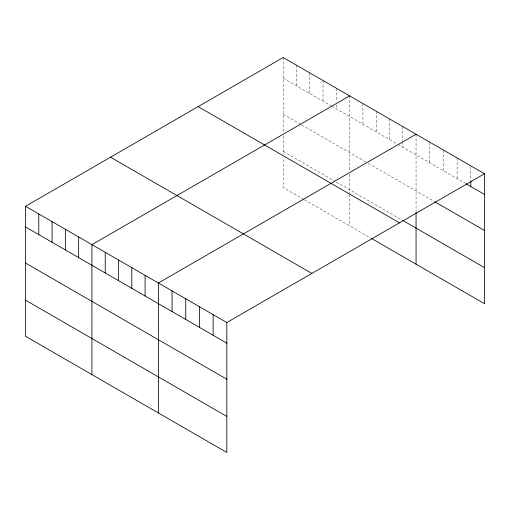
<?xml version="1.0" encoding="UTF-8"?>
<svg xmlns="http://www.w3.org/2000/svg" width="510" height="510" viewBox="0 0 510 510"><rect width="100%" height="100%" fill="white"/><g stroke="black" fill="none" stroke-linecap="round" stroke-linejoin="round"><path stroke-width="0.38" stroke-dasharray="2.55 1.91" d="M283.177 78.17L331.015 105.787M331.678 106.169L397.449 144.145M398.112 144.528L465.337 183.339M283.177 114.24L301.117 124.599M301.78 124.982L365.562 161.804M368.22 163.334L433.851 201.227M283.177 151.406L335 181.324M336.326 182.089L402.766 220.447M303.775 199.365L283.177 187.476L283.177 157.418M304.438 199.748L370.209 237.724M470.813 166.642L470.813 180.145M457.119 157.947L457.119 178.596M443.432 150.042L443.432 170.691M429.739 142.137L429.739 162.786M416.052 134.238L416.052 211.86M402.766 126.563L402.766 140.856M402.766 141.652L402.766 147.211M389.474 118.894L389.474 139.542M376.189 111.218L376.189 131.867M362.903 103.549L362.903 124.198M349.618 95.88L349.618 171.181M349.618 174.273L349.618 193.519M349.618 194.272L349.618 225.834M336.326 88.204L336.326 101.707M336.326 104.882L336.326 108.853M323.04 80.535L323.04 101.184M309.755 72.866L309.755 93.515M296.469 65.191L296.469 85.839M283.177 57.522L283.177 132.823M283.177 135.921L283.177 154.409"/><path stroke-width="0.76" d="M25.5 206.295L226.822 322.524L226.822 452.478L25.5 336.243L25.5 206.295L283.177 57.522L484.5 173.757L484.5 303.705L371.541 238.489M349.618 95.88L91.934 244.647L91.934 374.601M416.052 134.238L158.374 283.005L158.374 412.96M226.822 322.524L484.5 173.757M466.019 183.734L484.5 194.399M434.533 201.622L484.5 230.469M402.766 220.447L484.5 267.635M198.148 106.615L399.464 222.851M110.536 157.201L311.852 273.43M25.5 226.937L226.822 343.173M25.5 263.013L226.822 379.242M25.5 300.173L226.822 416.409M470.813 180.935L470.813 186.494M416.052 212.632L416.052 264.186M213.129 314.619L213.129 335.268M199.442 306.714L199.442 327.363M185.748 298.815L185.748 319.458M172.061 290.91L172.061 311.559M145.082 275.336L145.082 295.978M131.797 267.661L131.797 288.309M118.511 259.992L118.511 280.64M105.226 252.322L105.226 272.965M78.648 236.978L78.648 257.626M65.363 229.309L65.363 249.951M52.077 221.633L52.077 242.282M38.785 213.964L38.785 234.613"/></g></svg>
